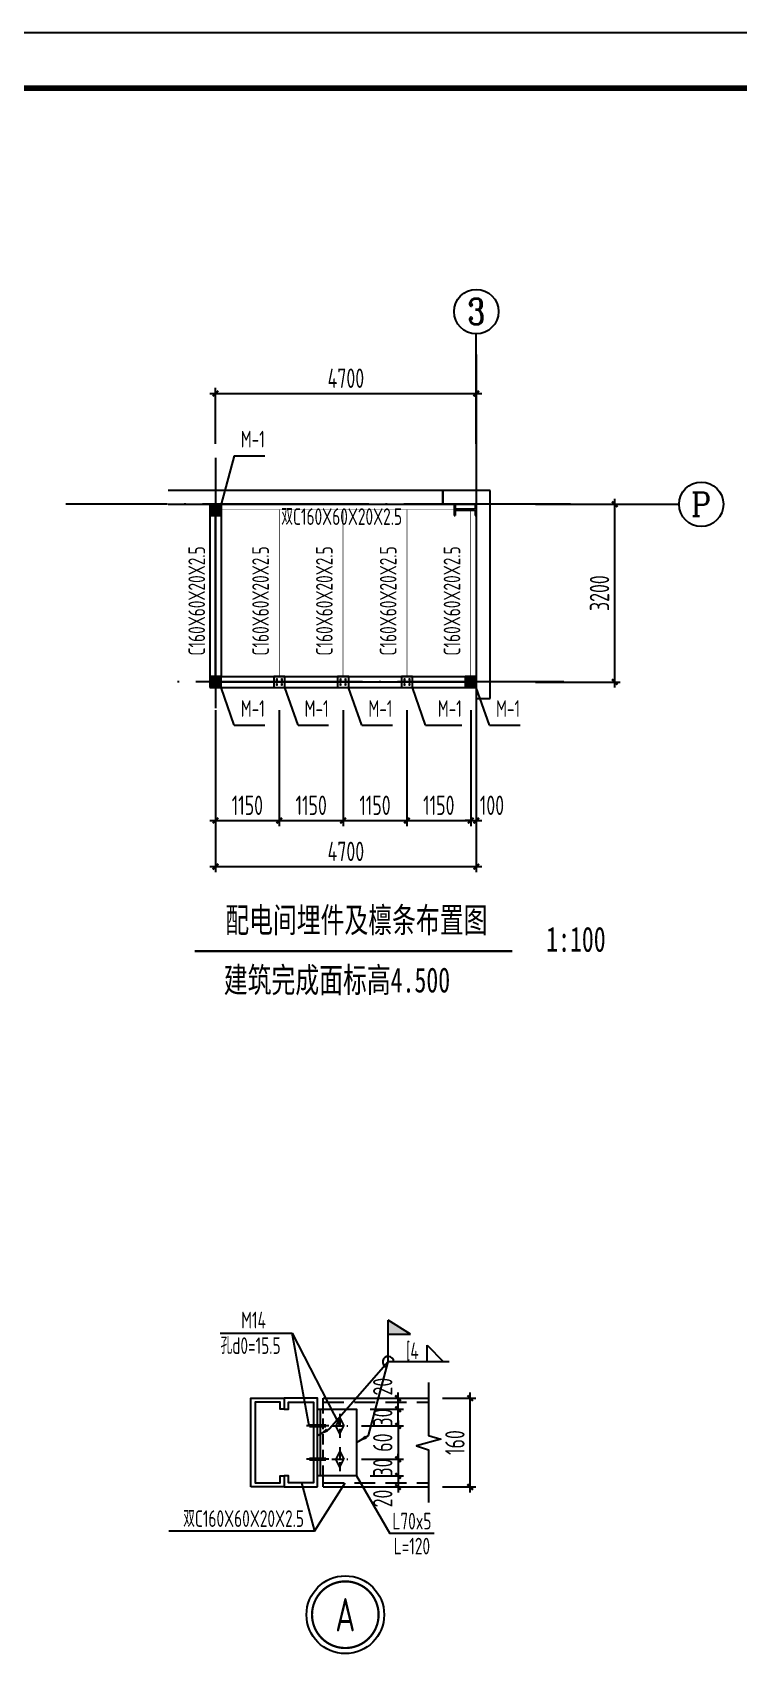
# Model space of a CAD drawing. Extents: x 753177 to 2169292, y -530934 to -273477.
# Drawn here: x 2107562 to 2120279, y -434220 to -404784 of the extents above; entities that cross this region are included whole.
import ezdxf
from ezdxf.enums import TextEntityAlignment as Align

# ---------------------------------------------------------------- set-up
doc = ezdxf.new("R2010")
doc.units = 0
doc.header["$LTSCALE"] = 1500
doc.header["$MEASUREMENT"] = 0
for name, pattern in [('CENTER', [2, 1.25, -0.25, 0.25, -0.25]), ('DASHED2', [0.375, 0.25, -0.125]), ('DOTE', [2.42, 2, -0.2, 0.02, -0.2])]:
    doc.linetypes.add(name, pattern=pattern)
doc.layers.get('Defpoints').update_dxf_attribs({"color": 252})
for name, color, linetype in [('00-tk', 151, 'Continuous'), ('1', 2, 'Continuous'), ('AXIS', 3, 'Continuous'), ('AXIS_TEXT', 7, 'Continuous'), ('COLUMN', 2, 'Continuous'), ('DIM', 3, 'Continuous'), ('luoshuang', 6, 'Continuous'), ('luoshuanga', 253, 'CENTER'), ('lzdl', 2, 'Continuous'), ('TEXT', 7, 'Continuous'), ('THIN', 7, 'Continuous'), ('WALL', 7, 'Continuous'), ('WELD', 7, 'Continuous'), ('WINDOW', 4, 'Continuous'), ('XIXIAN', 7, 'Continuous'), ('图名下划线', 7, 'Continuous'), ('檩条', 6, 'Continuous')]:
    doc.layers.add(name, color=color, linetype=linetype)
for name, color, linetype, lineweight in [('COLU_HATCH', 251, 'Continuous', 0), ('TK', 252, 'Continuous', 13), ('螺栓孔标注', 9, 'Continuous', 18)]:
    doc.layers.add(name, color=color, linetype=linetype, lineweight=lineweight)
doc.styles.add('_TCH_AXIS', font='COMPLEX', dxfattribs={"bigfont": 'GBCBIG'})
doc.styles.add('COMPLEX', font='COMPLEX')
doc.styles.add('TSSD_Dimension', font='Tssdeng.shx', dxfattribs={"width": 0.7, "bigfont": 'hztxt.shx'})
doc.styles.add('TSSD_Label', font='Tssdeng.shx', dxfattribs={"width": 0.7, "bigfont": 'hztxt.shx'})
doc.styles.add('TSSD_Norm', font='Tssdeng.shx', dxfattribs={"bigfont": 'hztxt.shx'})
doc.styles.add('TSSD_Num', font='tssdeng.shx', dxfattribs={"width": 0.7, "bigfont": 'hztxt.shx'})
doc.styles.add('YG图名', font='simhei.ttf', dxfattribs={"width": 0.7, "height": 600})
doc.dimstyles.new('TSSD_100_100', dxfattribs={"dimtxt": 350, "dimasz": 100, "dimexe": 100, "dimexo": 250, "dimgap": 100, "dimtad": 1, "dimdec": 0, "dimzin": 0, "dimdsep": 46, "dimtxsty": 'TSSD_Dimension', "dimblk": 'ARCHTICK', "dimblk1": 'ARCHTICK', "dimblk2": 'ARCHTICK', "dimcen": 0, "dimdle": 100, "dimclrt": 7, "dimadec": 0, "dimazin": 0, "dimtfac": 1, "dimtdec": 0, "dimtix": 1, "dimtmove": 2, "dimatfit": 3, "dimfxl": 0, "dimtolj": 1, "dimtzin": 0, "dimarcsym": 0})
doc.dimstyles.new('TSSD_10_100', dxfattribs={"dimtxt": 350, "dimasz": 100, "dimexe": 100, "dimexo": 250, "dimgap": 100, "dimtad": 1, "dimdec": 0, "dimlfac": 0.1, "dimzin": 0, "dimdsep": 46, "dimtxsty": 'TSSD_Dimension', "dimblk": 'ARCHTICK', "dimblk1": 'ARCHTICK', "dimblk2": 'ARCHTICK', "dimcen": 0, "dimdle": 100, "dimclrt": 7, "dimadec": 0, "dimazin": 0, "dimtfac": 1, "dimtdec": 0, "dimtix": 1, "dimtmove": 2, "dimatfit": 3, "dimfxl": 0, "dimtolj": 1, "dimtzin": 0, "dimarcsym": 0})

# ---------------------------------------------------------------- blocks, each defined once
blk = doc.blocks.new('A$C67844AE1')
at = {"layer": '00-tk'}
for p, q in [((126150, 89100), (0, 89100)), ((124650, 87600), (3750, 87600))]:
    blk.add_line(p, q, dxfattribs=at)
at = {"layer": '00-tk', "const_width": 150}
blk.add_lwpolyline([(3750, 87600), (124650, 87600), (124650, 1500), (3750, 1500)], close=True, dxfattribs=at)
blk = doc.blocks.new('螺栓杆')
at = {"layer": 'luoshuang', "const_width": 16}
blk.add_lwpolyline([(37.5, 0), (-37.5, 0)], dxfattribs=at)
at = {"layer": 'luoshuanga', "ltscale": 0.1}
blk.add_line((-50, 0), (50, 0), dxfattribs=at)
blk = doc.blocks.new('螺栓-普通')
at = {"layer": 'luoshuang'}
for p, q in [((0, 120), (-60, 0)), ((0, -120), (-60, 0)), ((0, 120), (60, 0)), ((0, -120), (60, 0))]:
    blk.add_line(p, q, dxfattribs=at)
at = {"layer": 'luoshuanga', "ltscale": 0.1}
for p, q in [((120, 0), (-120, 0)), ((0, 180), (0, -180))]:
    blk.add_line(p, q, dxfattribs=at)
blk = doc.blocks.new('_ArchTick')
at = {"color": 0, "linetype": 'ByBlock', "const_width": 0.4}
blk.add_lwpolyline([(-0.5, -0.5), (0.5, 0.5)], dxfattribs=at)
blk = doc.blocks.new('*D1434')
at = {"layer": 'Defpoints', "color": 0, "transparency": 16777216}
for p in [(2113240, -429873), (2113240, -430473), (2114146, -430473)]:
    blk.add_point(p, dxfattribs=at)
at = {"layer": 'DIM', "color": 0, "lineweight": -2, "transparency": 16777216}
for p, q in [((2113490, -429873), (2114246, -429873)), ((2114146, -429773), (2114146, -430573)), ((2113490, -430473), (2114246, -430473))]:
    blk.add_line(p, q, dxfattribs=at)
at = {"layer": 'DIM', "color": 0, "lineweight": -2, "transparency": 16777216, "xscale": 100, "yscale": 100, "zscale": 100}
for p, rotation in [((2114146, -429873), 90), ((2114146, -430473), 270)]:
    blk.add_blockref('_ArchTick', p, dxfattribs=dict(at, rotation=rotation))
at = {"layer": 'DIM', "color": 7, "transparency": 16777216, "insert": (2113871, -430173), "char_height": 350, "attachment_point": 5, "rotation": 90, "style": 'TSSD_Dimension'}
blk.add_mtext('\\A1;60', dxfattribs=at)
blk = doc.blocks.new('*D1435')
at = {"layer": 'Defpoints', "color": 0, "transparency": 16777216}
for p in [(2113396, -430773), (2113396, -430973), (2114146, -430973)]:
    blk.add_point(p, dxfattribs=at)
at = {"layer": 'DIM', "color": 0, "lineweight": -2, "transparency": 16777216}
for p, q in [((2113646, -430773), (2114246, -430773)), ((2114146, -430673), (2114146, -431073)), ((2113646, -430973), (2114246, -430973))]:
    blk.add_line(p, q, dxfattribs=at)
at = {"layer": 'DIM', "color": 0, "lineweight": -2, "transparency": 16777216, "xscale": 100, "yscale": 100, "zscale": 100}
for p, rotation in [((2114146, -430773), 90), ((2114146, -430973), 270)]:
    blk.add_blockref('_ArchTick', p, dxfattribs=dict(at, rotation=rotation))
at = {"layer": 'DIM', "color": 7, "transparency": 16777216, "insert": (2113871, -431180), "char_height": 350, "attachment_point": 5, "rotation": 90, "style": 'TSSD_Dimension'}
blk.add_mtext('\\A1;20', dxfattribs=at)
blk = doc.blocks.new('*D1436')
at = {"layer": 'Defpoints', "color": 0, "transparency": 16777216}
for p in [(2113396, -429373), (2114146, -429373), (2113396, -429573)]:
    blk.add_point(p, dxfattribs=at)
at = {"layer": 'DIM', "color": 0, "lineweight": -2, "transparency": 16777216}
for p, q in [((2113646, -429373), (2114246, -429373)), ((2114146, -429673), (2114146, -429273)), ((2113646, -429573), (2114246, -429573))]:
    blk.add_line(p, q, dxfattribs=at)
at = {"layer": 'DIM', "color": 0, "lineweight": -2, "transparency": 16777216, "xscale": 100, "yscale": 100, "zscale": 100}
for p, rotation in [((2114146, -429373), 90), ((2114146, -429573), 270)]:
    blk.add_blockref('_ArchTick', p, dxfattribs=dict(at, rotation=rotation))
at = {"layer": 'DIM', "color": 7, "transparency": 16777216, "insert": (2113871, -429166), "char_height": 350, "attachment_point": 5, "rotation": 90, "style": 'TSSD_Dimension'}
blk.add_mtext('\\A1;20', dxfattribs=at)
blk = doc.blocks.new('*D1437')
at = {"layer": 'Defpoints', "color": 0, "transparency": 16777216}
for p in [(2114696, -429373), (2115446, -429373), (2114696, -430973)]:
    blk.add_point(p, dxfattribs=at)
at = {"layer": 'DIM', "color": 0, "lineweight": -2, "transparency": 16777216}
for p, q in [((2114946, -429373), (2115546, -429373)), ((2115446, -431073), (2115446, -429273)), ((2114946, -430973), (2115546, -430973))]:
    blk.add_line(p, q, dxfattribs=at)
at = {"layer": 'DIM', "color": 0, "lineweight": -2, "transparency": 16777216, "xscale": 100, "yscale": 100, "zscale": 100}
for p, rotation in [((2115446, -429373), 90), ((2115446, -430973), 270)]:
    blk.add_blockref('_ArchTick', p, dxfattribs=dict(at, rotation=rotation))
at = {"layer": 'DIM', "color": 7, "transparency": 16777216, "insert": (2115171, -430173), "char_height": 350, "attachment_point": 5, "rotation": 90, "style": 'TSSD_Dimension'}
blk.add_mtext('\\A1;160', dxfattribs=at)
blk = doc.blocks.new('ts_idx2')
at = {"color": 0, "linetype": 'ByBlock', "lineweight": -2, "const_width": 0.0333}
blk.add_lwpolyline([(-0.5, 0, 1), (0.5, 0, 1)], format="xyb", close=True, dxfattribs=at)
at = {"color": 0, "linetype": 'ByBlock', "lineweight": -2}
blk.add_circle((0, 0), 0.583, dxfattribs=at)
at = {"color": 0, "linetype": 'ByBlock', "lineweight": -2, "style": 'TSSD_Num', "width": 0.7}
blk.add_attdef('A', text='', height=0.5, dxfattribs=at).set_placement((0, 0), align=Align.MIDDLE_CENTER)
blk = doc.blocks.new('*D1438')
at = {"layer": 'Defpoints', "color": 0, "transparency": 16777216}
for p in [(2113396, -429573), (2114146, -429573), (2113240, -429873)]:
    blk.add_point(p, dxfattribs=at)
at = {"layer": 'DIM', "color": 0, "lineweight": -2, "transparency": 16777216}
for p, q in [((2113646, -429573), (2114246, -429573)), ((2114146, -429573), (2114146, -429473)), ((2114146, -429873), (2114146, -429573)), ((2113490, -429873), (2114246, -429873)), ((2114146, -429873), (2114146, -429973))]:
    blk.add_line(p, q, dxfattribs=at)
at = {"layer": 'DIM', "color": 0, "lineweight": -2, "transparency": 16777216, "xscale": 100, "yscale": 100, "zscale": 100}
for p, rotation in [((2114146, -429573), 270), ((2114146, -429873), 90)]:
    blk.add_blockref('_ArchTick', p, dxfattribs=dict(at, rotation=rotation))
at = {"layer": 'DIM', "color": 7, "transparency": 16777216, "insert": (2113871, -429723), "char_height": 350, "attachment_point": 5, "rotation": 90, "style": 'TSSD_Dimension'}
blk.add_mtext('\\A1;30', dxfattribs=at)
blk = doc.blocks.new('*D1439')
at = {"layer": 'Defpoints', "color": 0, "transparency": 16777216}
for p in [(2113240, -430473), (2113396, -430773), (2114146, -430773)]:
    blk.add_point(p, dxfattribs=at)
at = {"layer": 'DIM', "color": 0, "lineweight": -2, "transparency": 16777216}
for p, q in [((2113490, -430473), (2114246, -430473)), ((2114146, -430473), (2114146, -430373)), ((2114146, -430473), (2114146, -430773)), ((2113646, -430773), (2114246, -430773)), ((2114146, -430773), (2114146, -430873))]:
    blk.add_line(p, q, dxfattribs=at)
at = {"layer": 'DIM', "color": 0, "lineweight": -2, "transparency": 16777216, "xscale": 100, "yscale": 100, "zscale": 100}
for p, rotation in [((2114146, -430473), 270), ((2114146, -430773), 90)]:
    blk.add_blockref('_ArchTick', p, dxfattribs=dict(at, rotation=rotation))
at = {"layer": 'DIM', "color": 7, "transparency": 16777216, "insert": (2113871, -430623), "char_height": 350, "attachment_point": 5, "rotation": 90, "style": 'TSSD_Dimension'}
blk.add_mtext('\\A1;30', dxfattribs=at)
blk = doc.blocks.new('_WELD004')
at = {"color": 0, "linetype": 'ByBlock'}
for p, q in [((0, 1), (1, 0)), ((0, 0), (0, 1))]:
    blk.add_line(p, q, dxfattribs=at)
blk = doc.blocks.new('_WELD001')
at = {"linetype": 'ByBlock'}
h = blk.add_hatch(color=0, dxfattribs=at)
h.paths.add_polyline_path([(0.8, 1), (0, 1.5), (0, 1)])
edge = h.paths.add_edge_path()
edge.add_line((0, 0), (0, 1.5))
at = {"color": 0, "linetype": 'ByBlock'}
for p, q in [((0, 0), (0, 1.5)), ((0.8, 1), (0, 1.5)), ((0, 1), (0.8, 1))]:
    blk.add_line(p, q, dxfattribs=at)
blk = doc.blocks.new('FDSRWEFDSDSFDSFDDD')
at = {"layer": 'COLUMN'}
for p, q in [((-380, 0), (-400, 0)), ((0, 0), (-20, 0)), ((-400, -200), (-380, -200)), ((-380, -75), (-365, -90)), ((-380, -125), (-365, -110)), ((-20, -75), (-35, -90)), ((-20, -125), (-35, -110)), ((-20, -200), (0, -200))]:
    blk.add_line(p, q, dxfattribs=at)
for points in [[(-400, 0), (-400, -200)], [(-380, 0), (-380, -75)], [(-20, 0), (-20, -75)], [(0, 0), (0, -200)], [(-380, -125), (-380, -200)], [(-35, -90), (-365, -90)], [(-35, -110), (-365, -110)], [(-20, -125), (-20, -200)]]:
    blk.add_lwpolyline(points, dxfattribs=at)
blk = doc.blocks.new('*D1442')
at = {"layer": 'Defpoints', "color": 0, "transparency": 16777216}
for p in [(2115556, -411282), (2110856, -412439), (2115556, -412439)]:
    blk.add_point(p, dxfattribs=at)
at = {"layer": 'DIM', "color": 0, "lineweight": -2, "transparency": 16777216}
for p, q in [((2110856, -412189), (2110856, -411182)), ((2115556, -412189), (2115556, -411182)), ((2110756, -411282), (2115656, -411282))]:
    blk.add_line(p, q, dxfattribs=at)
at = {"layer": 'DIM', "color": 0, "lineweight": -2, "transparency": 16777216, "xscale": 100, "yscale": 100, "zscale": 100, "rotation": 180}
blk.add_blockref('_ArchTick', (2110856, -411282), dxfattribs=at)
at = {"layer": 'DIM', "color": 0, "lineweight": -2, "transparency": 16777216, "xscale": 100, "yscale": 100, "zscale": 100}
blk.add_blockref('_ArchTick', (2115556, -411282), dxfattribs=at)
at = {"layer": 'DIM', "color": 7, "transparency": 16777216, "insert": (2113206, -411007), "char_height": 350, "attachment_point": 5, "style": 'TSSD_Dimension'}
blk.add_mtext('\\A1;4700', dxfattribs=at)
blk = doc.blocks.new('_AXISO')
blk.add_circle((0, 0), 0.5)
at = {"layer": 'AXIS_TEXT', "style": 'COMPLEX', "width": 1.041667}
blk.add_attdef('A', text='', height=0.56, dxfattribs=at).set_placement((-0.25, -0.28), (0.25, -0.28), align=Align.FIT)
blk = doc.blocks.new('*D1443')
at = {"layer": 'Defpoints', "color": 0, "transparency": 16777216}
for p in [(2116371, -413277), (2118052, -413277), (2116371, -416477)]:
    blk.add_point(p, dxfattribs=at)
at = {"layer": 'DIM', "color": 0, "lineweight": -2, "transparency": 16777216}
for p, q in [((2118052, -416577), (2118052, -413177)), ((2116621, -413277), (2118152, -413277)), ((2116621, -416477), (2118152, -416477))]:
    blk.add_line(p, q, dxfattribs=at)
at = {"layer": 'DIM', "color": 0, "lineweight": -2, "transparency": 16777216, "xscale": 100, "yscale": 100, "zscale": 100}
for p, rotation in [((2118052, -413277), 90), ((2118052, -416477), 270)]:
    blk.add_blockref('_ArchTick', p, dxfattribs=dict(at, rotation=rotation))
at = {"layer": 'DIM', "color": 7, "transparency": 16777216, "insert": (2117777, -414877), "char_height": 350, "attachment_point": 5, "rotation": 90, "style": 'TSSD_Dimension'}
blk.add_mtext('\\A1;3200', dxfattribs=at)
blk = doc.blocks.new('*D1444')
at = {"layer": 'Defpoints', "color": 0, "transparency": 16777216}
for p in [(2110856, -416950), (2115556, -416950), (2115556, -419802)]:
    blk.add_point(p, dxfattribs=at)
at = {"layer": 'DIM', "color": 0, "lineweight": -2, "transparency": 16777216}
for p, q in [((2110856, -417200), (2110856, -419902)), ((2115556, -417200), (2115556, -419902)), ((2110756, -419802), (2115656, -419802))]:
    blk.add_line(p, q, dxfattribs=at)
at = {"layer": 'DIM', "color": 0, "lineweight": -2, "transparency": 16777216, "xscale": 100, "yscale": 100, "zscale": 100, "rotation": 180}
blk.add_blockref('_ArchTick', (2110856, -419802), dxfattribs=at)
at = {"layer": 'DIM', "color": 0, "lineweight": -2, "transparency": 16777216, "xscale": 100, "yscale": 100, "zscale": 100}
blk.add_blockref('_ArchTick', (2115556, -419802), dxfattribs=at)
at = {"layer": 'DIM', "color": 7, "transparency": 16777216, "insert": (2113206, -419527), "char_height": 350, "attachment_point": 5, "style": 'TSSD_Dimension'}
blk.add_mtext('\\A1;4700', dxfattribs=at)
blk = doc.blocks.new('*D1445')
at = {"layer": 'Defpoints', "color": 0, "transparency": 16777216}
for p in [(2110856, -416734), (2112006, -416734), (2112006, -418972)]:
    blk.add_point(p, dxfattribs=at)
at = {"layer": 'DIM', "color": 0, "lineweight": -2, "transparency": 16777216}
for p, q in [((2110856, -416984), (2110856, -419072)), ((2112006, -416984), (2112006, -419072)), ((2110756, -418972), (2112106, -418972))]:
    blk.add_line(p, q, dxfattribs=at)
at = {"layer": 'DIM', "color": 0, "lineweight": -2, "transparency": 16777216, "xscale": 100, "yscale": 100, "zscale": 100, "rotation": 180}
blk.add_blockref('_ArchTick', (2110856, -418972), dxfattribs=at)
at = {"layer": 'DIM', "color": 0, "lineweight": -2, "transparency": 16777216, "xscale": 100, "yscale": 100, "zscale": 100}
blk.add_blockref('_ArchTick', (2112006, -418972), dxfattribs=at)
at = {"layer": 'DIM', "color": 7, "transparency": 16777216, "insert": (2111431, -418697), "char_height": 350, "attachment_point": 5, "style": 'TSSD_Dimension'}
blk.add_mtext('\\A1;1150', dxfattribs=at)
blk = doc.blocks.new('*D1446')
at = {"layer": 'Defpoints', "color": 0, "transparency": 16777216}
for p in [(2112006, -416734), (2113156, -416734), (2113156, -418972)]:
    blk.add_point(p, dxfattribs=at)
at = {"layer": 'DIM', "color": 0, "lineweight": -2, "transparency": 16777216}
for p, q in [((2112006, -416984), (2112006, -419072)), ((2113156, -416984), (2113156, -419072)), ((2111906, -418972), (2113256, -418972))]:
    blk.add_line(p, q, dxfattribs=at)
at = {"layer": 'DIM', "color": 0, "lineweight": -2, "transparency": 16777216, "xscale": 100, "yscale": 100, "zscale": 100, "rotation": 180}
blk.add_blockref('_ArchTick', (2112006, -418972), dxfattribs=at)
at = {"layer": 'DIM', "color": 0, "lineweight": -2, "transparency": 16777216, "xscale": 100, "yscale": 100, "zscale": 100}
blk.add_blockref('_ArchTick', (2113156, -418972), dxfattribs=at)
at = {"layer": 'DIM', "color": 7, "transparency": 16777216, "insert": (2112581, -418697), "char_height": 350, "attachment_point": 5, "style": 'TSSD_Dimension'}
blk.add_mtext('\\A1;1150', dxfattribs=at)
blk = doc.blocks.new('*D1447')
at = {"layer": 'Defpoints', "color": 0, "transparency": 16777216}
for p in [(2113156, -416734), (2114306, -416734), (2114306, -418972)]:
    blk.add_point(p, dxfattribs=at)
at = {"layer": 'DIM', "color": 0, "lineweight": -2, "transparency": 16777216}
for p, q in [((2113156, -416984), (2113156, -419072)), ((2114306, -416984), (2114306, -419072)), ((2113056, -418972), (2114406, -418972))]:
    blk.add_line(p, q, dxfattribs=at)
at = {"layer": 'DIM', "color": 0, "lineweight": -2, "transparency": 16777216, "xscale": 100, "yscale": 100, "zscale": 100, "rotation": 180}
blk.add_blockref('_ArchTick', (2113156, -418972), dxfattribs=at)
at = {"layer": 'DIM', "color": 0, "lineweight": -2, "transparency": 16777216, "xscale": 100, "yscale": 100, "zscale": 100}
blk.add_blockref('_ArchTick', (2114306, -418972), dxfattribs=at)
at = {"layer": 'DIM', "color": 7, "transparency": 16777216, "insert": (2113731, -418697), "char_height": 350, "attachment_point": 5, "style": 'TSSD_Dimension'}
blk.add_mtext('\\A1;1150', dxfattribs=at)
blk = doc.blocks.new('*D1448')
at = {"layer": 'Defpoints', "color": 0, "transparency": 16777216}
for p in [(2114306, -416734), (2115456, -416734), (2115456, -418972)]:
    blk.add_point(p, dxfattribs=at)
at = {"layer": 'DIM', "color": 0, "lineweight": -2, "transparency": 16777216}
for p, q in [((2114306, -416984), (2114306, -419072)), ((2115456, -416984), (2115456, -419072)), ((2114206, -418972), (2115556, -418972))]:
    blk.add_line(p, q, dxfattribs=at)
at = {"layer": 'DIM', "color": 0, "lineweight": -2, "transparency": 16777216, "xscale": 100, "yscale": 100, "zscale": 100, "rotation": 180}
blk.add_blockref('_ArchTick', (2114306, -418972), dxfattribs=at)
at = {"layer": 'DIM', "color": 0, "lineweight": -2, "transparency": 16777216, "xscale": 100, "yscale": 100, "zscale": 100}
blk.add_blockref('_ArchTick', (2115456, -418972), dxfattribs=at)
at = {"layer": 'DIM', "color": 7, "transparency": 16777216, "insert": (2114881, -418697), "char_height": 350, "attachment_point": 5, "style": 'TSSD_Dimension'}
blk.add_mtext('\\A1;1150', dxfattribs=at)
blk = doc.blocks.new('*D1449')
at = {"layer": 'Defpoints', "color": 0, "transparency": 16777216}
for p in [(2115456, -416734), (2115556, -416734), (2115556, -418972)]:
    blk.add_point(p, dxfattribs=at)
at = {"layer": 'DIM', "color": 0, "lineweight": -2, "transparency": 16777216}
for p, q in [((2115456, -416984), (2115456, -419072)), ((2115556, -416984), (2115556, -419072)), ((2115456, -418972), (2115356, -418972)), ((2115456, -418972), (2115556, -418972)), ((2115556, -418972), (2115656, -418972))]:
    blk.add_line(p, q, dxfattribs=at)
at = {"layer": 'DIM', "color": 0, "lineweight": -2, "transparency": 16777216, "xscale": 100, "yscale": 100, "zscale": 100}
blk.add_blockref('_ArchTick', (2115456, -418972), dxfattribs=at)
at = {"layer": 'DIM', "color": 0, "lineweight": -2, "transparency": 16777216, "xscale": 100, "yscale": 100, "zscale": 100, "rotation": 180}
blk.add_blockref('_ArchTick', (2115556, -418972), dxfattribs=at)
at = {"layer": 'DIM', "color": 7, "transparency": 16777216, "insert": (2115839, -418697), "char_height": 350, "attachment_point": 5, "style": 'TSSD_Dimension'}
blk.add_mtext('\\A1;100', dxfattribs=at)
blk = doc.blocks.new('A$C6C735AD0')
at = {"layer": 'XIXIAN', "linetype": 'ByBlock'}
h = blk.add_hatch(color=256, dxfattribs=at)
h.paths.add_polyline_path([(-39, -54, 0.413178), (-45, -48), (-45, -54)])
h.paths.add_polyline_path([(-39, -54), (-45, -54), (-45, -61, 0.413178)])
h.paths.add_polyline_path([(-45, -61), (-45, -54), (-52, -54, 0.415249)])
h.paths.add_polyline_path([(-45, -54), (-45, -48, 0.415249), (-52, -54)])
h = blk.add_hatch(color=256, dxfattribs=at)
h.paths.add_polyline_path([(-39, -145, -0.413178), (-45, -151), (-45, -145)])
h.paths.add_polyline_path([(-39, -145), (-45, -145), (-45, -139, -0.413178)])
h.paths.add_polyline_path([(-45, -139), (-45, -145), (-52, -145, -0.415249)])
h.paths.add_polyline_path([(-45, -145), (-45, -151, -0.415249), (-52, -145)])
h = blk.add_hatch(color=256, dxfattribs=at)
h.paths.add_polyline_path([(39, -54, -0.413178), (45, -48), (45, -54)])
h.paths.add_polyline_path([(39, -54), (45, -54), (45, -61, -0.413178)])
h.paths.add_polyline_path([(45, -61), (45, -54), (52, -54, -0.415249)])
h.paths.add_polyline_path([(45, -54), (45, -48, -0.415249), (52, -54)])
h = blk.add_hatch(color=256, dxfattribs=at)
h.paths.add_polyline_path([(39, -145, 0.413178), (45, -151), (45, -145)])
h.paths.add_polyline_path([(39, -145), (45, -145), (45, -139, 0.413178)])
h.paths.add_polyline_path([(45, -139), (45, -145), (52, -145, 0.415249)])
h.paths.add_polyline_path([(45, -145), (45, -151, 0.415249), (52, -145)])
at = {"layer": '1', "linetype": 'ByBlock'}
for p, q in [((-100, -77), (-100, -199)), ((-100, -199), (100, -199))]:
    blk.add_line(p, q, dxfattribs=at)
blk.add_lwpolyline([(-100, -199), (100, -199), (100, 0), (-100, 0)], close=True, dxfattribs=at)
at = {"layer": 'XIXIAN', "linetype": 'ByBlock'}
for p, q in [((-63, -54), (-27, -54)), ((-63, -145), (-27, -145)), ((63, -54), (27, -54)), ((63, -145), (27, -145))]:
    blk.add_line(p, q, dxfattribs=at)
at = {"layer": 'XIXIAN', "linetype": 'ByBlock', "ltscale": 200}
for p, q in [((-45, -36), (-45, -73)), ((-45, -163), (-45, -127)), ((45, -36), (45, -73)), ((45, -163), (45, -127))]:
    blk.add_line(p, q, dxfattribs=at)
at = {"layer": 'XIXIAN', "linetype": 'ByBlock', "ltscale": 50}
for centre, start, end in [((-45, -54), 0, 180), ((-45, -54), 0, 180), ((-45, -54), 180, 0), ((-45, -145), 0, 180), ((-45, -145), 180, 0), ((-45, -145), 180, 0), ((45, -54), 0, 180), ((45, -54), 180, 0), ((45, -145), 0, 180), ((45, -145), 180, 0)]:
    blk.add_arc(centre, 6.35, start, end, dxfattribs=at)

msp = doc.modelspace()

# ---------------------------------------------------------------- hatches: boundary and pattern name
at = {"layer": 'COLU_HATCH'}
h = msp.add_hatch(color=256, dxfattribs=at)
h.dxf.hatch_style = 1
h.paths.add_polyline_path([(2110956.3, -413276.7), (2110756.3, -413276.7), (2110756.3, -413476.7), (2110956.3, -413476.7)])
h = msp.add_hatch(color=256, dxfattribs=at)
h.dxf.hatch_style = 1
h.paths.add_polyline_path([(2110956.3, -416376.7), (2110756.3, -416376.7), (2110756.3, -416576.7), (2110956.3, -416576.7)])
h = msp.add_hatch(color=256, dxfattribs=at)
h.dxf.hatch_style = 1
h.paths.add_polyline_path([(2115556.3, -416376.7), (2115356.3, -416376.7), (2115356.3, -416576.7), (2115556.3, -416576.7)])

# ---------------------------------------------------------------- linework, layer by layer
at = {"linetype": 'CENTER', "ltscale": 0.4, "const_width": 40}
msp.add_lwpolyline([(2115556.3, -416476.7), (2110856.3, -416476.7), (2110856.3, -413276.7)], dxfattribs=at)
at = {"layer": 'AXIS'}
for p, q in [((2115556.3, -411281.5), (2115556.3, -410207.2)), ((2117293.8, -413276.7), (2119209.8, -413276.7))]:
    msp.add_line(p, q, dxfattribs=at)
at = {"layer": 'AXIS', "color": 253, "linetype": 'DOTE'}
for p, q in [((2115556.3, -410579.1), (2115556.3, -419900.3)), ((2110856.3, -412438.9), (2110856.3, -416949.8)), ((2117252.6, -413276.7), (2108160.1, -413276.7)), ((2117134.5, -416476.7), (2109953.1, -416476.7))]:
    msp.add_line(p, q, dxfattribs=at)
at = {"layer": 'lzdl'}
msp.add_line((2112746.1, -430773.1), (2112746.1, -429573.1), dxfattribs=at)
msp.add_lwpolyline([(2112696.1, -429573.1), (2113396.1, -429573.1), (2113396.1, -430773.1), (2112696.1, -430773.1), (2112696.1, -429573.1)], dxfattribs=at)
at = {"layer": 'TEXT'}
for p, q in [((2111193.8, -412405.8), (2110956.3, -413276.7)), ((2111193.8, -412405.8), (2111744.9, -412405.8)), ((2111193.8, -417256.8), (2110956.3, -416576.7)), ((2112343.8, -417256.8), (2112106.3, -416576.7)), ((2113493.8, -417256.8), (2113256.3, -416576.7)), ((2114643.8, -417256.8), (2114406.3, -416576.7)), ((2115793.8, -417256.8), (2115556.3, -416576.7)), ((2111193.8, -417256.8), (2111744.9, -417256.8)), ((2112343.8, -417256.8), (2112894.9, -417256.8)), ((2113493.8, -417256.8), (2114044.9, -417256.8)), ((2114643.8, -417256.8), (2115294.9, -417256.8)), ((2115793.8, -417256.8), (2116344.9, -417256.8))]:
    msp.add_line(p, q, dxfattribs=at)
at = {"layer": 'THIN'}
for p, q in [((2110942.3, -428204.7), (2112235.6, -428204.7)), ((2112546.1, -429873.1), (2112235.6, -428204.7)), ((2112235.6, -428204.7), (2113096.1, -429868.8)), ((2112406.1, -430898.1), (2112639.1, -431767.5)), ((2112639.1, -431767.5), (2113196.1, -430898.1)), ((2113396.1, -430773.1), (2113996.1, -431812.4)), ((2112639.1, -431767.5), (2110015.1, -431767.5)), ((2114796.1, -431812.4), (2113996.1, -431812.4))]:
    msp.add_line(p, q, dxfattribs=at)
msp.add_lwpolyline([(2114696.1, -429093.1), (2114696.1, -430043.1), (2114916.1, -430113.1), (2114476.1, -430233.1), (2114696.1, -430303.1), (2114696.1, -431253.1)], dxfattribs=at)
at = {"layer": 'WALL'}
for p, q in [((2114956.3, -413026.7), (2110000.9, -413026.7)), ((2115806.3, -413026.7), (2114956.3, -413026.7)), ((2114956.3, -413026.7), (2114956.3, -413276.7)), ((2114956.3, -413276.7), (2114956.3, -413026.7)), ((2115806.3, -414476.7), (2115806.3, -413026.7)), ((2110000.9, -413276.7), (2114956.3, -413276.7)), ((2110756.3, -413276.7), (2110756.3, -416576.7)), ((2110956.3, -413276.7), (2110956.3, -416376.7)), ((2114956.3, -413276.7), (2115556.3, -413276.7)), ((2115556.3, -413276.7), (2115556.3, -414476.7)), ((2115556.3, -414476.7), (2115556.3, -416376.7)), ((2115806.3, -416476.7), (2115806.3, -414476.7)), ((2110956.3, -416376.7), (2115556.3, -416376.7)), ((2115806.3, -416776.7), (2115806.3, -416476.7)), ((2110756.3, -416576.7), (2115556.3, -416576.7)), ((2115556.3, -416576.7), (2115556.3, -416776.7)), ((2115556.3, -416776.7), (2115806.3, -416776.7))]:
    msp.add_line(p, q, dxfattribs=at)
at = {"layer": 'WELD', "color": 13}
for p, q in [((2113968.5, -428720), (2112912.6, -429923.1)), ((2113612.6, -430048.1), (2113968.5, -428720)), ((2115068.5, -428720), (2113968.5, -428720)), ((2112696.1, -430048.1), (2112912.6, -429923.1)), ((2113396.1, -430173.1), (2113612.6, -430048.1))]:
    msp.add_line(p, q, dxfattribs=at)
msp.add_arc((2113968.5, -428720), 100, 0, 255, dxfattribs=at)
for points in [[(2112852.7, -429919.3), (2112696.1, -430048.1), (2112886, -429977)], [(2113552.7, -430044.3), (2113396.1, -430173.1), (2113586, -430102)]]:
    msp.add_solid(points, dxfattribs=at)
at = {"layer": 'WINDOW', "color": 2, "linetype": 'ByBlock', "const_width": 10}
for points in [[(2110856.3, -416476.7), (2110856.3, -413405.9)], [(2112006.3, -416376.7), (2112006.3, -413366.7)], [(2113156.3, -416376.7), (2113156.3, -413366.7)], [(2114306.3, -416376.7), (2114306.3, -413366.7)], [(2115456.3, -416376.7), (2115456.3, -413366.7)]]:
    msp.add_lwpolyline(points, dxfattribs=at)
at = {"layer": 'WINDOW', "linetype": 'ByBlock', "const_width": 10}
msp.add_lwpolyline([(2110956.3, -413376.7), (2115156.3, -413376.7)], dxfattribs=at)
at = {"layer": '图名下划线', "const_width": 46.6}
msp.add_lwpolyline([(2110483.2, -421323.3), (2116208.3, -421323.3)], dxfattribs=at)
at = {"layer": '檩条', "color": 31}
for p, q in [((2112796.1, -429373.1), (2114696.1, -429373.1)), ((2112796.1, -429573.1), (2112796.1, -429373.1)), ((2112796.1, -429573.1), (2112796.1, -429373.1)), ((2112796.1, -430973.1), (2112796.1, -430773.1)), ((2112796.1, -430973.1), (2114696.1, -430973.1))]:
    msp.add_line(p, q, dxfattribs=at)
at = {"layer": '檩条', "color": 31, "linetype": 'DASHED2'}
for p, q in [((2112796.1, -429448.1), (2114696.1, -429448.1)), ((2112796.1, -430898.1), (2114696.1, -430898.1))]:
    msp.add_line(p, q, dxfattribs=at)
at = {"layer": '檩条', "color": 31, "linetype": 'DASHED2', "ltscale": 0.5}
msp.add_line((2112796.1, -430773.1), (2112796.1, -429573.1), dxfattribs=at)
at = {"layer": '檩条', "color": 31}
for points in [[(2111496.1, -430973.1), (2111496.1, -429373.1), (2112096.1, -429373.1), (2112096.1, -429573.1), (2112021.1, -429573.1), (2112021.1, -429448.1), (2111571.1, -429448.1), (2111571.1, -430898.1), (2112021.1, -430898.1), (2112021.1, -430773.1), (2112096.1, -430773.1), (2112096.1, -430973.1)], [(2112696.1, -430973.1), (2112696.1, -429373.1), (2112096.1, -429373.1), (2112096.1, -429573.1), (2112171.1, -429573.1), (2112171.1, -429448.1), (2112621.1, -429448.1), (2112621.1, -430898.1), (2112171.1, -430898.1), (2112171.1, -430773.1), (2112096.1, -430773.1), (2112096.1, -430973.1)]]:
    msp.add_lwpolyline(points, close=True, dxfattribs=at)
at = {"layer": '螺栓孔标注', "linetype": 'ByBlock'}
for points in [[(2110756.3, -413276.7), (2110956.3, -413276.7), (2110956.3, -413476.7), (2110756.3, -413476.7)], [(2110756.3, -416376.7), (2110956.3, -416376.7), (2110956.3, -416576.7), (2110756.3, -416576.7)], [(2115356.3, -416376.7), (2115556.3, -416376.7), (2115556.3, -416576.7), (2115356.3, -416576.7)]]:
    msp.add_lwpolyline(points, close=True, dxfattribs=at)

# ---------------------------------------------------------------- block references
msp.add_blockref('FDSRWEFDSDSFDSFDDD', (2115556.3, -413276.7))
at = {"layer": 'AXIS'}
ref = msp.add_blockref('_AXISO', (2115556.3, -409807), dxfattribs=dict(at, xscale=800.3999999999069, yscale=800.3999999999069, zscale=800.3999999999069))
ref.add_attrib('A', '3', dxfattribs={"layer": 'AXIS_TEXT', "height": 466.2, "style": '_TCH_AXIS'}).set_placement((2115400.9, -410040.1), (2115711.7, -410040.1), align=Align.FIT)
ref = msp.add_blockref('_AXISO', (2119610, -413276.7), dxfattribs=dict(at, xscale=800.3999999999069, yscale=800.3999999999069, zscale=800.3999999999069))
ref.add_attrib('A', 'P', dxfattribs={"layer": 'AXIS_TEXT', "height": 425.4, "style": '_TCH_AXIS', "width": 1.058824}).set_placement((2119427.7, -413489.4), (2119792.4, -413489.4), align=Align.FIT)
at = {"layer": 'luoshuang'}
for name, p, xscale, yscale, zscale in [('螺栓-普通', (2113096.1, -429873.1), -1.200000001117587, 1.200000001117587, 1.2), ('螺栓杆', (2112696.1, -429873.1), -4.00000000372529, 3.999999999068677, 4), ('螺栓-普通', (2113096.1, -430473.1), -1.200000001117587, 1.200000001117587, 1.2), ('螺栓杆', (2112696.1, -430473.1), -4.00000000372529, 3.999999999068677, 4)]:
    msp.add_blockref(name, p, dxfattribs=dict(at, xscale=xscale, yscale=yscale, zscale=zscale))
at = {"layer": 'THIN'}
ref = msp.add_blockref('ts_idx2', (2113196.1, -433273.1), dxfattribs=dict(at, xscale=1200, yscale=1200, zscale=1200))
ref.add_attrib('1', 'A', dxfattribs={"color": 4, "height": 600, "style": 'TSSD_Num', "width": 0.7}).set_placement((2113196.1, -433273.1), align=Align.MIDDLE_CENTER)
at = {"layer": 'TK', "color": 2, "linetype": 'ByBlock', "xscale": 0.6666666665114462, "yscale": 0.6666666665114462, "zscale": 0.6666666665114462}
msp.add_blockref('A$C67844AE1', (2085191.6, -464184.4), dxfattribs=at)
at = {"layer": 'WELD', "color": 13}
for name, p, xscale, yscale, zscale in [('_WELD001', (2113968.5, -428720), 500, 500, 500), ('_WELD004', (2114668.5, -428720), 300, 300, 300)]:
    msp.add_blockref(name, p, dxfattribs=dict(at, xscale=xscale, yscale=yscale, zscale=zscale))
at = {"layer": 'WINDOW', "linetype": 'ByBlock'}
for p in [(2110856.6, -413277), (2110856.6, -416377), (2112006.6, -416377), (2113156.6, -416377), (2114306.6, -416377), (2115456.6, -416377)]:
    msp.add_blockref('A$C6C735AD0', p, dxfattribs=at)

# ---------------------------------------------------------------- texts
at = {"layer": 'TEXT', "style": 'TSSD_Label', "width": 0.7}
for s, p in [('M-1', (2111744.9, -412343.3)), ('双C160X60X20X2.5', (2114219.2, -413738.8)), ('M-1', (2111744.9, -417194.3)), ('M-1', (2112894.9, -417194.3)), ('M-1', (2114044.9, -417194.3)), ('M-1', (2115294.9, -417194.3)), ('M-1', (2116344.9, -417194.3))]:
    msp.add_text(s, height=300, dxfattribs=at).set_placement(p, align=Align.BOTTOM_RIGHT)
for p in [(2110758.6, -414033.7), (2111908.6, -414033.7), (2113058.6, -414033.7), (2114208.6, -414033.7), (2115358.6, -414033.7)]:
    msp.add_text('C160X60X20X2.5', height=300, rotation=90, dxfattribs=at).set_placement(p, align=Align.BOTTOM_RIGHT)
at = {"layer": 'TEXT', "style": 'YG图名', "width": 0.7}
for s, p in [('配电间埋件及檩条布置图', (2113395.3, -420753)), ('建筑完成面标高4.500', (2113045.6, -421833.5))]:
    msp.add_text(s, height=450, dxfattribs=at).set_placement(p, align=Align.MIDDLE)
msp.add_text('1:100', height=450, dxfattribs=at).set_placement((2116816.5, -421334.5))
at = {"layer": 'TEXT', "color": 13, "style": 'TSSD_Label', "width": 0.7}
msp.add_text('[4', height=300, dxfattribs=at).set_placement((2114518.5, -428670), align=Align.RIGHT)
at = {"layer": 'TEXT', "style": 'TSSD_Norm', "width": 0.7}
msp.add_text('L=120', height=300, dxfattribs=at).set_placement((2114396.1, -432187.4), align=Align.CENTER)
at = {"layer": 'THIN', "style": 'TSSD_Label', "width": 0.7}
for s, p in [('M14', (2111542.3, -428117.3)), ('孔d%%1420%%143=15.5', (2111489.1, -428577)), ('双C160X60X20X2.5', (2111363.5, -431692.5)), ('L70x5', (2114396.1, -431737.4))]:
    msp.add_text(s, height=300, dxfattribs=at).set_placement(p, align=Align.CENTER)

# ---------------------------------------------------------------- dimensions: what is measured, and where the dimension line sits
at = {"layer": 'DIM'}
dim = msp.add_aligned_dim(p1=(2110856.3, -412438.9), p2=(2115556.3, -412438.9), distance=1157.4, dimstyle='TSSD_100_100', dxfattribs=at)
dim.commit()
dim.dimension.update_dxf_attribs({"geometry": '*D1442', "text_midpoint": (2113206.3, -411006.5)})
for base, p1, p2, angle, dimstyle, picture, middle in [((2118051.8, -413276.7), (2116371.4, -416476.7), (2116371.4, -413276.7), 90, 'TSSD_100_100', '*D1443', (2117776.8, -414876.7)), ((2114146.1, -429573.1), (2113240.1, -429873.1), (2113396.1, -429573.1), 90, 'TSSD_10_100', '*D1438', (2113871.1, -429723.1)), ((2115446.1, -429373.1), (2114696.1, -430973.1), (2114696.1, -429373.1), 90, 'TSSD_10_100', '*D1437', (2115171.1, -430173.1)), ((2114146.1, -430473.1), (2113240.1, -429873.1), (2113240.1, -430473.1), 90, 'TSSD_10_100', '*D1434', (2113871.1, -430173.1)), ((2114146.1, -430773.1), (2113240.1, -430473.1), (2113396.1, -430773.1), 270, 'TSSD_10_100', '*D1439', (2113871.1, -430623.1))]:
    dim = msp.add_linear_dim(base=base, p1=p1, p2=p2, angle=angle, dimstyle=dimstyle, dxfattribs=at)
    dim.commit()
    dim.dimension.update_dxf_attribs({"geometry": picture, "text_midpoint": middle})
for base, p1, p2, picture, middle in [((2112006.3, -418972.4), (2110856.3, -416733.8), (2112006.3, -416733.8), '*D1445', (2111431.3, -418697.4)), ((2113156.3, -418972.4), (2112006.3, -416733.8), (2113156.3, -416733.8), '*D1446', (2112581.3, -418697.4)), ((2114306.3, -418972.4), (2113156.3, -416733.8), (2114306.3, -416733.8), '*D1447', (2113731.3, -418697.4)), ((2115456.3, -418972.4), (2114306.3, -416733.8), (2115456.3, -416733.8), '*D1448', (2114881.3, -418697.4)), ((2115556.3, -419801.9), (2110856.3, -416949.8), (2115556.3, -416949.8), '*D1444', (2113206.3, -419526.9))]:
    dim = msp.add_linear_dim(base=base, p1=p1, p2=p2, dimstyle='TSSD_100_100', dxfattribs=at)
    dim.commit()
    dim.dimension.update_dxf_attribs({"geometry": picture, "text_midpoint": middle})
dim = msp.add_linear_dim(base=(2115556.3, -418972.4), p1=(2115456.3, -416733.8), p2=(2115556.3, -416733.8), dimstyle='TSSD_100_100', dxfattribs=at)
dim.commit()
dim.dimension.update_dxf_attribs({"geometry": '*D1449', "text_midpoint": (2115838.6, -418697.4), "dimtype": 160})
for base, p1, p2, picture, middle in [((2114146.1, -429373.1), (2113396.1, -429573.1), (2113396.1, -429373.1), '*D1436', (2113871.1, -429166.3)), ((2114146.1, -430973.1), (2113396.1, -430773.1), (2113396.1, -430973.1), '*D1435', (2113871.1, -431180))]:
    dim = msp.add_linear_dim(base=base, p1=p1, p2=p2, angle=90, dimstyle='TSSD_10_100', dxfattribs=at)
    dim.commit()
    dim.dimension.update_dxf_attribs({"geometry": picture, "text_midpoint": middle, "dimtype": 160})

doc.saveas('drawing.dxf')
